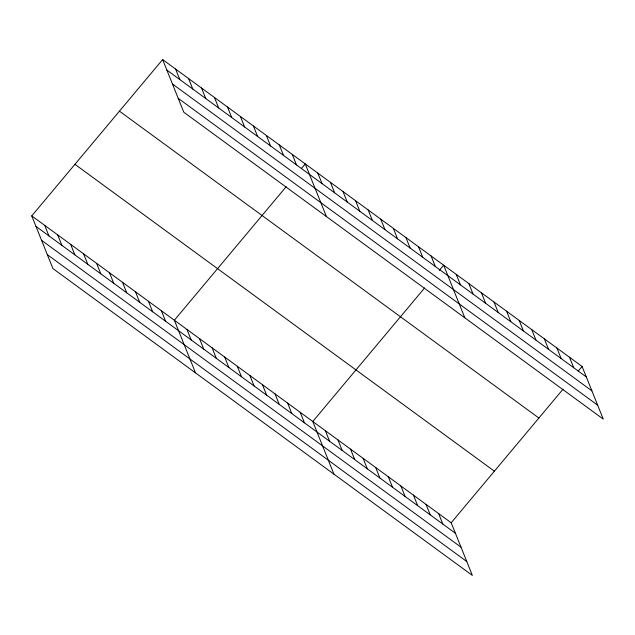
<?xml version="1.0" encoding="UTF-8"?>
<svg xmlns="http://www.w3.org/2000/svg" width="635" height="635" viewBox="0 0 635 635"><rect width="100%" height="100%" fill="white"/><g stroke="black" fill="none" stroke-linecap="round" stroke-linejoin="round"><path stroke-width="0.95" d="M31.75 215.9L451.191 522.772L472.361 575.429L52.919 268.557L31.75 215.9L162.639 59.571L582.081 366.443L603.25 419.1L183.809 112.228L162.639 59.571M286.195 186.666L174.363 320.238L195.524 372.888M301.442 168.465L305.252 163.909L326.422 216.567M424.609 287.941L312.777 421.505L333.947 474.154M439.222 270.486L443.667 265.176L464.836 317.833M451.191 522.772L563.023 389.207M578.271 370.999L582.081 366.443M166.862 70.08L586.303 376.952M172.458 83.987L591.899 390.858M178.213 98.322L597.662 405.193M119.443 111.165L538.893 418.036M74.946 164.314L494.387 471.186M35.973 226.401L455.414 533.273M41.569 240.316L461.01 547.187M47.323 254.643L466.765 561.515M569.5 357.243L573.722 367.744M556.919 348.036L561.142 358.537M544.33 338.828L548.553 349.329M531.749 329.621L535.972 340.13M519.168 320.413L523.391 330.922M506.579 311.206L510.81 321.715M493.998 302.006L498.221 312.507M481.417 292.798L485.64 303.3M468.836 283.591L473.059 294.1M456.247 274.383L460.47 284.893M431.086 255.969L435.308 266.478M418.497 246.769L422.719 257.27M405.916 237.561L410.139 248.063M393.335 228.354L397.558 238.863M380.754 219.146L384.977 229.656M368.165 209.939L372.388 220.448M355.584 200.731L359.807 211.241M343.003 191.532L347.226 202.033M330.414 182.324L334.637 192.826M317.833 173.117L322.056 183.626M438.61 513.564L442.833 524.073M292.283 154.424L296.505 164.933M426.029 504.357L430.252 514.866M279.321 144.939L283.543 155.448M413.441 495.149L417.663 505.658M266.359 135.453L270.581 145.963M400.86 485.942L405.082 496.451M253.389 125.968L257.612 136.477M388.279 476.742L392.501 487.243M240.427 116.483L244.65 126.992M375.69 467.535L379.913 478.036M227.465 106.998L231.688 117.507M363.109 458.327L367.332 468.836M214.495 97.512L218.718 108.021M350.528 449.12L354.751 459.629M201.533 88.027L205.756 98.536M337.947 439.912L342.17 450.421M188.571 78.542L192.794 89.051M325.358 430.705L329.581 441.214M175.601 69.056L179.824 79.565M300.196 412.298L304.419 422.799M287.607 403.09L291.83 413.599M275.026 393.883L279.249 404.392M262.445 384.675L266.668 395.184M249.857 375.476L254.087 385.977M237.276 366.268L241.498 376.769M224.695 357.06L228.917 367.562M212.114 347.853L216.337 358.362M199.525 338.645L203.748 349.155M186.944 329.438L191.167 339.947M161.393 310.753L165.616 321.254M148.431 301.268L152.654 311.769M135.469 291.783L139.692 302.284M122.499 282.297L126.722 292.798M109.537 272.812L113.76 283.313M96.576 263.327L100.798 273.828M83.606 253.841L87.828 264.343M70.644 244.356L74.866 254.857M57.682 234.871L61.905 245.372M44.712 225.385L48.935 235.887"/></g></svg>
